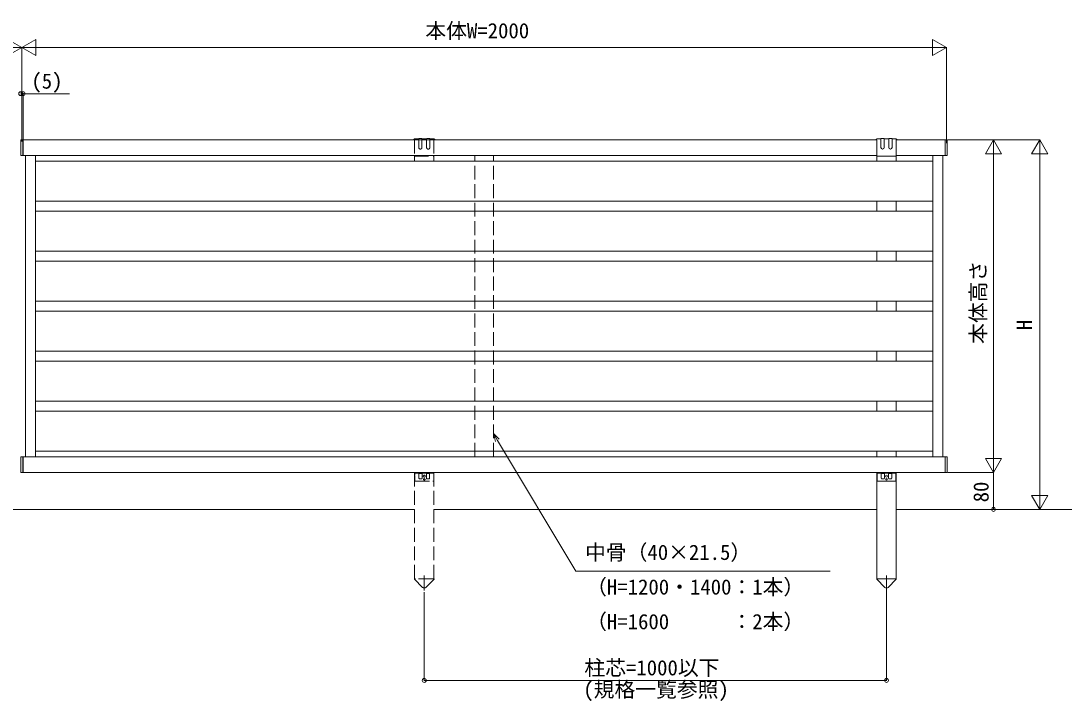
# Model space of a CAD drawing. Units: millimetres, scale not verified. Extents: x -3967 to 3967, y -2821 to 2821.
# Drawn here: x 436 to 2693, y -523 to 950 of the extents above; entities that cross this region are included whole.
import ezdxf
from ezdxf.enums import TextEntityAlignment as Align

# ---------------------------------------------------------------- set-up
doc = ezdxf.new("R2010")
doc.units = ezdxf.units.MM
doc.header["$LTSCALE"] = 10
doc.linetypes.add('CHAIN2', pattern=[12, 9, -1, 1, -1])
doc.linetypes.add('DASHED3', pattern=[4, 3, -1])
doc.layers.add('0-1_USER1', color=4, linetype='Continuous', lineweight=9)
doc.layers.add('0-3_YKK_11', color=6, linetype='Continuous', lineweight=9)
doc.styles.add('ＭＳ ゴシック', font='')
doc.styles.get('ＭＳ ゴシック').set_extended_font_data('MS Gothic')

msp = doc.modelspace()

# ---------------------------------------------------------------- linework, layer by layer
at = {"layer": '0-1_USER1'}
for p, q in [((2438.56, 684.98), (2438.56, 700.36)), ((438.56, 688.9), (438.56, 695.19)), ((441.06, 658.22), (441.06, 692.22)), ((441.06, 692.22), (2288.06, 692.22)), ((2288.06, 692.63), (2286.1, 692.61)), ((2297.06, 694.2), (2288.06, 694.2)), ((2288.06, 692.63), (2288.06, 656.84)), ((2297.06, 694.2), (2297.06, 675.78)), ((2298.06, 695.2), (2303.06, 695.2)), ((2304.06, 694.2), (2304.06, 675.78)), ((2314.06, 694.2), (2304.06, 694.2)), ((2314.06, 675.78), (2314.06, 694.2)), ((2320.06, 695.2), (2315.06, 695.2)), ((2321.06, 694.2), (2321.06, 675.78)), ((2330.06, 694.2), (2321.06, 694.2)), ((2330.06, 692.7), (2330.06, 656.84)), ((2332, 692.69), (2330.06, 692.69)), ((2330.06, 692.22), (2436.06, 692.22)), ((2440.56, 692.22), (2436.06, 692.22)), ((2436.06, 658.22), (2436.06, 692.22)), ((2436.06, 658.22), (2436.06, 692.22)), ((441.06, 658.22), (2288.06, 658.22)), ((441.06, 658.22), (441.06, 658.22)), ((446.06, 658.22), (446.06, 6.22)), ((468.06, 658.22), (468.06, 6.22)), ((2288.06, 656.84), (2330.06, 656.84)), ((2288.06, 656.84), (2288.06, 646.22)), ((2330.06, 658.22), (2436.06, 658.22)), ((2330.06, 656.84), (2330.06, 646.22)), ((2409.06, 658.22), (2409.06, 6.22)), ((2431.06, 658.22), (2431.06, 6.22)), ((2288.06, 538.02), (2288.06, 559.22)), ((2330.06, 538.02), (2330.06, 559.22)), ((2288.06, 429.82), (2288.06, 451.02)), ((2330.06, 429.82), (2330.06, 451.02)), ((2288.06, 321.62), (2288.06, 342.82)), ((2330.06, 321.62), (2330.06, 342.82)), ((2288.06, 234.62), (2288.06, 213.42)), ((2330.06, 234.62), (2330.06, 213.42)), ((2288.06, 126.42), (2288.06, 105.22)), ((2330.06, 126.42), (2330.06, 105.22)), ((441.06, 6.22), (2436.06, 6.22)), ((441.06, -27.78), (441.06, 6.22)), ((2288.06, 18.22), (2288.06, 6.22)), ((2330.06, 18.22), (2330.06, 6.22)), ((2436.06, 6.22), (2440.56, 6.22)), ((2436.06, -27.78), (2436.06, 6.22)), ((2436.06, -27.78), (2436.06, 6.22)), ((2440.56, 6.22), (2440.56, -27.78)), ((2436.06, -27.78), (441.06, -27.78)), ((2288.06, -27.78), (2288.06, -257.78)), ((2288.56, -27.78), (2288.56, -44.75)), ((2297.56, -29.25), (2288.56, -29.25)), ((2297.56, -27.75), (2297.56, -39.75)), ((2298.56, -30.25), (2303.56, -30.25)), ((2299.56, -41.75), (2302.56, -41.75)), ((2304.56, -39.75), (2304.56, -27.75)), ((2313.56, -29.25), (2304.56, -29.25)), ((2313.56, -39.75), (2313.56, -27.75)), ((2319.56, -30.25), (2314.56, -30.25)), ((2318.56, -41.75), (2315.56, -41.75)), ((2320.56, -27.75), (2320.56, -39.75)), ((2329.56, -29.25), (2320.56, -29.25)), ((2329.56, -27.78), (2329.56, -44.75)), ((2330.06, -27.78), (2330.06, -257.78)), ((2436.06, -27.78), (2440.56, -27.78)), ((2327.56, -46.75), (2290.56, -46.75)), ((1288.06, -107.78), (330.06, -107.78)), ((2288.06, -107.78), (1330.06, -107.78)), ((2829.39, -107.78), (2330.06, -107.78)), ((2287.86, -257.78), (2330.26, -257.78)), ((2287.86, -258.78), (2287.86, -257.78)), ((2287.86, -258.78), (2305.54, -276.33)), ((2321.56, -257.78), (2296.56, -257.78)), ((2330.26, -258.78), (2312.58, -276.33)), ((2330.26, -257.78), (2330.26, -258.78))]:
    msp.add_line(p, q, dxfattribs=at)
at = {"layer": '0-1_USER1', "linetype": 'DASHED3'}
for p, q in [((1288.06, 692.63), (1286.1, 692.61)), ((1297.06, 694.2), (1288.06, 694.2)), ((1288.06, 692.63), (1288.06, 656.84)), ((1297.06, 694.2), (1297.06, 675.78)), ((1298.06, 695.2), (1303.06, 695.2)), ((1304.06, 694.2), (1304.06, 675.78)), ((1314.06, 694.2), (1304.06, 694.2)), ((1314.06, 675.78), (1314.06, 694.2)), ((1320.06, 695.2), (1315.06, 695.2)), ((1321.06, 694.2), (1321.06, 675.78)), ((1330.06, 694.2), (1321.06, 694.2)), ((1330.06, 692.7), (1330.06, 656.84)), ((1332, 692.69), (1330.06, 692.69)), ((1288.06, 656.84), (1330.06, 656.84)), ((1288.06, 656.84), (1288.06, 646.22)), ((1330.06, 656.84), (1330.06, 646.22)), ((1418.56, 6.22), (1418.56, 658.22)), ((1458.56, 6.22), (1458.56, 658.22)), ((1288.06, -27.78), (1288.06, -257.78)), ((1288.56, -27.78), (1288.56, -33.79)), ((1288.56, -29.25), (1297.56, -29.25)), ((1288.56, -34.7), (1288.56, -44.75)), ((1297.56, -27.75), (1297.56, -39.75)), ((1298.56, -30.25), (1303.56, -30.25)), ((1299.56, -41.75), (1302.56, -41.75)), ((1304.56, -39.75), (1304.56, -27.75)), ((1304.56, -29.25), (1313.56, -29.25)), ((1313.56, -39.75), (1313.56, -27.75)), ((1319.56, -30.25), (1314.56, -30.25)), ((1318.56, -41.75), (1315.56, -41.75)), ((1320.56, -27.75), (1320.56, -39.75)), ((1320.56, -29.25), (1329.56, -29.25)), ((1329.56, -27.78), (1329.56, -33.79)), ((1329.56, -34.7), (1329.56, -44.75)), ((1330.06, -27.78), (1330.06, -257.78)), ((1290.56, -46.75), (1327.56, -46.75)), ((1287.86, -257.78), (1287.86, -258.78)), ((1330.26, -257.78), (1287.86, -257.78)), ((1287.86, -258.78), (1305.54, -276.33)), ((1296.56, -257.78), (1321.56, -257.78)), ((1330.26, -258.78), (1312.58, -276.33)), ((1330.26, -258.78), (1330.26, -257.78))]:
    msp.add_line(p, q, dxfattribs=at)
at = {"layer": '0-1_USER1', "linetype": 'CHAIN2'}
for p, q in [((1309.06, -283.29), (1309.06, -250.81)), ((2309.06, -283.29), (2309.06, -250.81))]:
    msp.add_line(p, q, dxfattribs=at)
at = {"layer": '0-1_USER1'}
for points in [[(436.56, 692.22), (440.56, 692.22), (440.56, 658.22), (436.56, 658.22)], [(468.06, 559.22), (2409.06, 559.22), (2409.06, 646.22), (468.06, 646.22)], [(468.06, 451.02), (2409.06, 451.02), (2409.06, 538.02), (468.06, 538.02)], [(468.06, 342.82), (2409.06, 342.82), (2409.06, 429.82), (468.06, 429.82)], [(468.06, 234.62), (2409.06, 234.62), (2409.06, 321.62), (468.06, 321.62)], [(468.06, 126.42), (2409.06, 126.42), (2409.06, 213.42), (468.06, 213.42)], [(468.06, 105.22), (2409.06, 105.22), (2409.06, 18.22), (468.06, 18.22)], [(436.56, 6.22), (440.56, 6.22), (440.56, -27.78), (436.56, -27.78)]]:
    msp.add_lwpolyline(points, close=True, dxfattribs=at)
msp.add_lwpolyline([(2436.06, 658.22), (2440.56, 658.22), (2440.56, 692.22)], dxfattribs=at)
at = {"layer": '0-1_USER1', "linetype": 'DASHED3'}
for centre, radius in [((1309.06, -35.75), 2.1), ((1309.06, -42.75), 1.65)]:
    msp.add_circle(centre, radius, dxfattribs=at)
at = {"layer": '0-1_USER1'}
for centre, radius in [((2309.06, -35.75), 2.1), ((2309.06, -42.75), 1.65)]:
    msp.add_circle(centre, radius, dxfattribs=at)
at = {"layer": '0-1_USER1', "linetype": 'DASHED3'}
for centre, radius, start, end in [((1288.06, 692.2), 2, 90, 168.08278), ((1298.06, 694.2), 1, 90, 180), ((1303.06, 694.2), 1, 0, 90), ((1315.06, 694.2), 1, 90, 180), ((1320.06, 694.2), 1, 0, 90), ((1330.06, 692.2), 2, 14.18269, 90), ((1300.56, 675.78), 3.5, 180.00009, 359.99984), ((1317.56, 675.78), 3.5, 180.00016, 359.99991), ((1290.56, -44.75), 2, 180, 270), ((1298.56, -29.25), 1, 180, 270), ((1299.56, -39.75), 2, 180, 270), ((1302.56, -39.75), 2, 270, 0), ((1303.56, -29.25), 1, 270, 0), ((1314.56, -29.25), 1, 180, 270), ((1315.56, -39.75), 2, 180, 270), ((1318.56, -39.75), 2, 270, 0), ((1319.56, -29.25), 1, 270, 0), ((1327.56, -44.75), 2, 270, 0), ((1309.06, -272.78), 5, 225.20979, 314.79021)]:
    msp.add_arc(centre, radius, start, end, dxfattribs=at)
at = {"layer": '0-1_USER1'}
for centre, radius, start, end in [((2288.06, 692.2), 2, 90, 168.08278), ((2298.06, 694.2), 1, 90, 180), ((2303.06, 694.2), 1, 0, 90), ((2315.06, 694.2), 1, 90, 180), ((2320.06, 694.2), 1, 0, 90), ((2330.06, 692.2), 2, 14.18269, 90), ((2300.56, 675.78), 3.5, 180.00009, 359.99984), ((2317.56, 675.78), 3.5, 180.00016, 359.99991), ((2290.56, -44.75), 2, 180, 270), ((2298.56, -29.25), 1, 180, 270), ((2299.56, -39.75), 2, 180, 270), ((2302.56, -39.75), 2, 270, 0), ((2303.56, -29.25), 1, 270, 0), ((2314.56, -29.25), 1, 180, 270), ((2315.56, -39.75), 2, 180, 270), ((2318.56, -39.75), 2, 270, 0), ((2319.56, -29.25), 1, 270, 0), ((2327.56, -44.75), 2, 270, 0), ((2309.06, -272.78), 5, 225.20979, 314.79021)]:
    msp.add_arc(centre, radius, start, end, dxfattribs=at)
at = {"layer": '0-3_YKK_11'}
for p, q in [((438.56, 892.22), (408.25, 909.72)), ((438.56, 892.22), (468.87, 909.72)), ((468.87, 874.72), (468.87, 909.72)), ((2438.56, 892.22), (2408.25, 909.72)), ((2408.25, 909.72), (2408.25, 874.72)), ((438.56, 892.22), (377.94, 892.22)), ((438.56, 892.22), (408.25, 874.72)), ((438.56, 695.16), (438.56, 893.22)), ((438.56, 722.71), (438.56, 893.22)), ((438.56, 892.22), (468.87, 874.72)), ((438.56, 892.22), (499.18, 892.22)), ((2403.56, 892.22), (473.56, 892.22)), ((2438.56, 892.22), (2377.94, 892.22)), ((2438.56, 892.22), (2408.25, 874.72)), ((2438.56, 693.86), (2438.56, 893.22)), ((441.06, 693.22), (441.06, 793.22)), ((2442.06, 692.22), (2541.56, 692.22)), ((2442.06, 692.22), (2641.56, 692.22)), ((2540.56, 692.22), (2523.06, 661.91)), ((2540.56, 692.22), (2558.06, 661.91)), ((2540.56, 692.22), (2540.56, 631.6)), ((2640.56, 692.22), (2623.06, 661.91)), ((2640.56, 692.22), (2658.06, 661.91)), ((2640.56, 692.22), (2640.56, 631.6)), ((2523.06, 661.91), (2558.06, 661.91)), ((2540.56, 657.22), (2540.56, 7.22)), ((2623.06, 661.91), (2658.06, 661.91)), ((2640.56, 657.22), (2640.56, -72.78)), ((2540.56, -27.78), (2540.56, 32.84)), ((2540.56, -27.78), (2523.06, 2.53)), ((2558.06, 2.53), (2523.06, 2.53)), ((2540.56, -27.78), (2558.06, 2.53)), ((2442.06, -27.78), (2541.56, -27.78)), ((2442.06, -27.78), (2541.56, -27.78)), ((2540.56, -27.78), (2540.56, -107.78)), ((2640.56, -107.78), (2640.56, -47.16)), ((2640.56, -107.78), (2623.06, -77.47)), ((2658.06, -77.47), (2623.06, -77.47)), ((2640.56, -107.78), (2658.06, -77.47)), ((2458.06, -107.78), (2541.56, -107.78)), ((2459.06, -107.78), (2641.56, -107.78)), ((1309.06, -286.43), (1309.06, -478.78)), ((2309.06, -281.95), (2309.06, -478.78)), ((1309.06, -477.78), (2309.06, -477.78))]:
    msp.add_line(p, q, dxfattribs=at)
for points in [[(436.06, 792.22), (441.06, 792.22), (541.66, 792.22)], [(1463.4, 39.48), (1458.56, 56.4), (1471.21, 44.17)], [(1458.56, 56.4), (1467.31, 41.82), (1637.22, -241.27), (2187.22, -241.27)]]:
    msp.add_lwpolyline(points, dxfattribs=at)
for centre in [(436.06, 792.22), (441.06, 792.22), (2540.56, -107.78), (1309.06, -477.78), (2309.06, -477.78)]:
    msp.add_circle(centre, 4.25, dxfattribs=at)

# ---------------------------------------------------------------- texts
at = {"layer": '0-3_YKK_11', "style": 'ＭＳ ゴシック'}
for s, p in [('本体W=2000', (1311.36, 902.22)), ('(5)', (459.06, 793.22)), ('中骨（40×21.5）', (1656.82, -226.89)), ('（H=1200・1400：1本）', (1659.22, -301.89)), ('（H=1600    \u3000：2本）', (1659.22, -376.89)), ('柱芯=1000以下', (1655.46, -476.78)), ('(規格一覧参照)', (1653.06, -523.78))]:
    msp.add_text(s, height=32.99, dxfattribs=at).set_placement(p, align=Align.BOTTOM_LEFT)
for s, p in [('本体高さ', (2533.56, 250.62)), ('H', (2633.56, 280.22)), ('80', (2539.89, -92.33))]:
    msp.add_text(s, height=32.99, rotation=90, dxfattribs=at).set_placement(p, align=Align.BOTTOM_LEFT)

doc.saveas('drawing.dxf')
